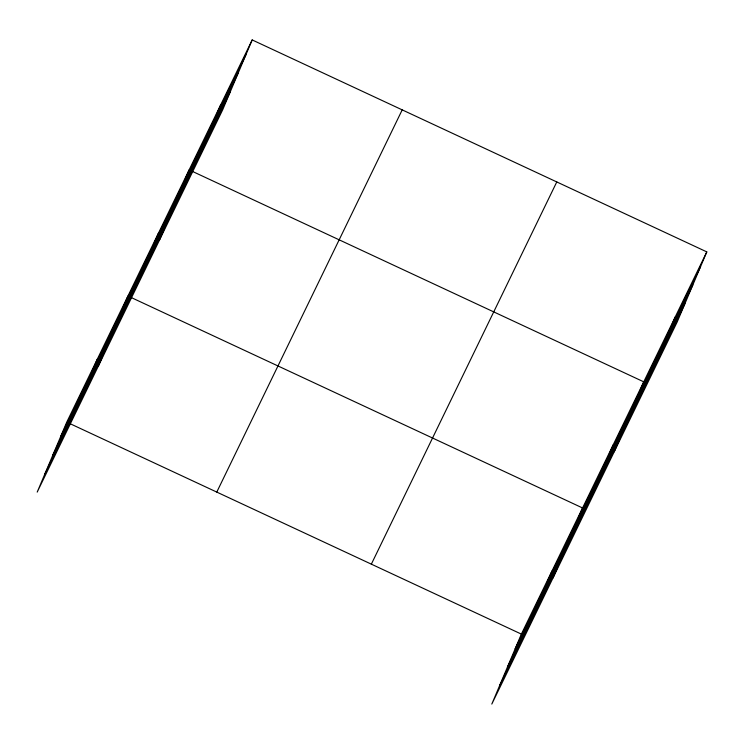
<?xml version="1.0" encoding="UTF-8"?>
<svg xmlns="http://www.w3.org/2000/svg" width="744" height="744" viewBox="0 0 744 744"><rect width="100%" height="100%" fill="white"/><g stroke="black" fill="none" stroke-linecap="round" stroke-linejoin="round"><path stroke-width="1.12" d="M91.121 373.823L97.352 359.073M98.394 365.983L127.949 296.01M152.315 247.696L158.546 232.946M159.579 239.856L189.143 169.874M214.43 119.654L220.661 104.904M252.188 39.925L222.633 109.898L37.2 492.11L66.755 422.136L252.188 39.925L706.8 251.891L677.245 321.864L491.812 704.075L521.367 634.102L706.8 251.891M545.733 585.788L551.964 571.039M553.006 577.949L582.561 507.966L131.074 297.47M606.927 459.653L613.158 444.903M614.2 451.813L643.755 381.839L192.268 171.334M669.042 331.61L675.273 316.86M60.524 436.886L245.957 54.675M52.833 455.114L238.257 72.903M44.9 473.891L230.324 91.679M216.783 492.082L402.206 109.87M371.349 564.157L556.782 181.936M515.136 648.852L700.569 266.64M507.445 667.07L692.869 284.859M499.512 685.847L684.936 303.636M69.88 423.596L521.367 634.102"/></g></svg>
